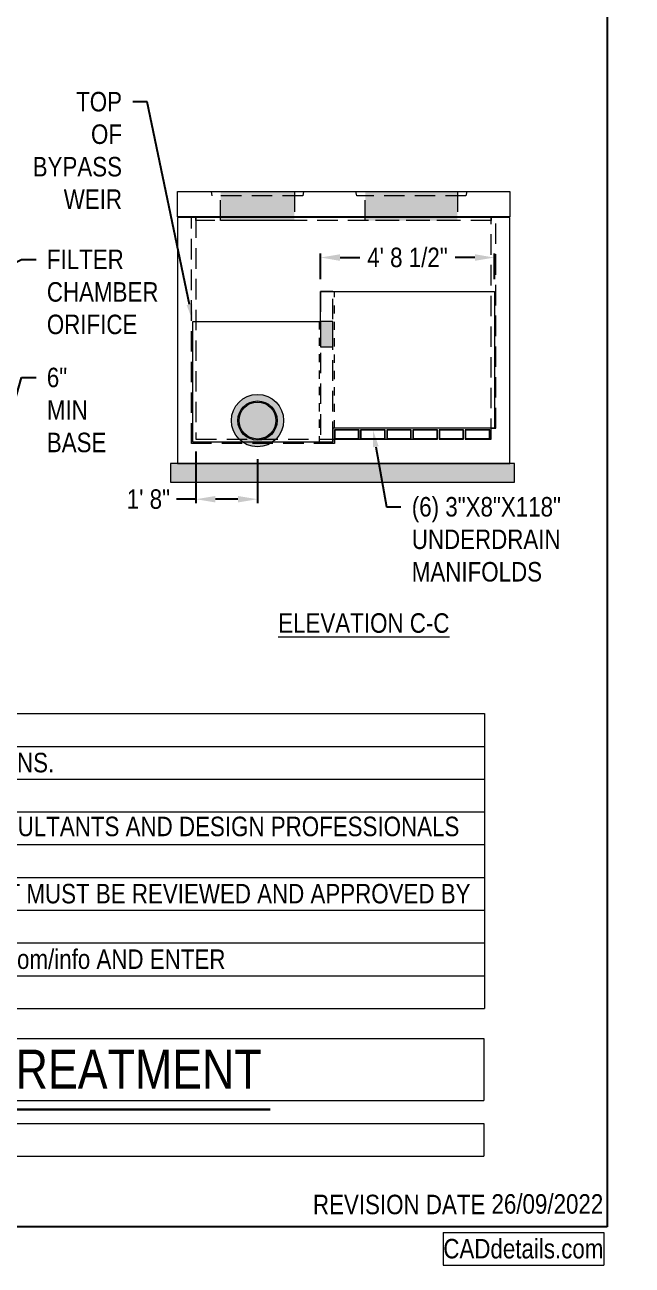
# Model space of a CAD drawing. Extents: x -1 to 225, y -5 to 280.
# Drawn here: x 144.9 to 219.1, y -4.7 to 146.7 of the extents above; entities that cross this region are included whole.
import ezdxf
from ezdxf import colors
from ezdxf.entities.mleader import LeaderData, LeaderLine
from ezdxf.math import Vec2, Vec3

# ---------------------------------------------------------------- set-up
doc = ezdxf.new("R2010")
doc.units = 0
doc.header["$LTSCALE"] = 10
doc.header["$MEASUREMENT"] = 0
doc.header["$PDMODE"] = 35
for name, pattern in [('DASHED2', [0.375, 0.25, -0.125]), ('HIDDEN', [0.375, 0.25, -0.125]), ('LTYPE11', [0.2, 0.1, -0.1])]:
    doc.linetypes.add(name, pattern=pattern)
doc.layers.get('0').update_dxf_attribs({"linetype": 'CONTINUOUS'})
doc.layers.get('Defpoints').update_dxf_attribs({"linetype": 'CONTINUOUS'})
for name, color, linetype in [('2628-LOGO$0$CADdetails-7-VERYFINE', 7, 'CONTINUOUS'), ('2628-LOGO$0$CADdetails-FRAME', 7, 'CONTINUOUS'), ('CADdetails-9-TITLEBLOCK', 7, 'CONTINUOUS')]:
    doc.layers.add(name, color=color, linetype=linetype)
for name, color, linetype, lineweight in [('CADdetails-1-ANNO', 41, 'CONTINUOUS', 5), ('CADdetails-2-HATCH', 8, 'CONTINUOUS', 5), ('CADdetails-3-FINE', 11, 'CONTINUOUS', 5), ('CADdetails-3-HIDDEN', 11, 'HIDDEN', 5), ('CADdetails-4-LIGHT', 3, 'CONTINUOUS', 13), ('CADdetails-5-MEDIUM', 4, 'CONTINUOUS', 18), ('CADdetails-6-HEAVY', 6, 'CONTINUOUS', 30)]:
    doc.layers.add(name, color=color, linetype=linetype, lineweight=lineweight)
doc.styles.add('2628-LOGO$0$CADdetails-DIMENSIONS', font='ARIALN.TTF', dxfattribs={"height": 2.38})
doc.styles.add('2628-LOGO$0$CADdetails-NOTES', font='ARIALN.TTF', dxfattribs={"height": 2.38})
doc.styles.add('CADdetails-DETAILTITLE', font='ARIALN.TTF', dxfattribs={"height": 4.77})
doc.styles.add('CADdetails-DIMENSIONS', font='ARIALN.TTF', dxfattribs={"height": 2.38})
doc.styles.add('CADdetails-NOTES', font='ARIALN.TTF', dxfattribs={"height": 2.38})
doc.dimstyles.new('CADdetails-DIM', dxfattribs={"dimtxt": 2.38, "dimasz": 2.38, "dimexe": 0.5, "dimexo": 1.5, "dimgap": 1, "dimtad": 0, "dimzin": 0, "dimdsep": 46, "dimtxsty": 'CADdetails-DIMENSIONS', "dimcen": 1, "dimclrd": 256, "dimclre": 256, "dimclrt": 256, "dimadec": 0, "dimazin": 0, "dimtfac": 1, "dimtofl": 0, "dimtmove": 0, "dimatfit": 3, "dimfxl": 1, "dimtolj": 1, "dimtzin": 0, "dimarcsym": 0})

# ---------------------------------------------------------------- blocks, each defined once
blk = doc.blocks.new('*T201')
at = {"layer": 'Defpoints', "color": 8, "linetype": 'ByBlock', "lineweight": 0, "transparency": 16777216}
for p, q in [((0, 0), (184.71, 0)), ((0, 0), (0, -36)), ((184.71, 0), (184.71, -36)), ((0, -4), (184.71, -4)), ((0, -8), (184.71, -8)), ((0, -12), (184.71, -12)), ((0, -16), (184.71, -16)), ((0, -20), (184.71, -20)), ((0, -24), (184.71, -24)), ((0, -28), (184.71, -28)), ((0, -32), (184.71, -32)), ((0, -36), (184.71, -36))]:
    blk.add_line(p, q, dxfattribs=at)
at = {"layer": '2628-LOGO$0$CADdetails-FRAME', "transparency": 16777216, "char_height": 2.38, "width": 184.5948, "attachment_point": 4, "style": '2628-LOGO$0$CADdetails-NOTES'}
for s, insert in [('NOTES:', (0.06, -2)), ("1.   INSTALLATION TO BE COMPLETED IN ACCORDANCE WITH MANUFACTURER'S SPECIFICATIONS.", (0.06, -6)), ('2.   DO NOT SCALE DRAWING.', (0.06, -10)), ('3.   THIS DRAWING IS INTENDED FOR USE BY ARCHITECTS, ENGINEERS, CONTRACTORS, CONSULTANTS AND DESIGN PROFESSIONALS', (0.06, -14)), ('      FOR PLANNING PURPOSES ONLY.  THIS DRAWING MAY NOT BE USED FOR CONSTRUCTION.', (0.06, -18)), ('4.   ALL INFORMATION CONTAINED HEREIN WAS CURRENT AT THE TIME OF DEVELOPMENT BUT MUST BE REVIEWED AND APPROVED BY', (0.06, -22)), ('      THE PRODUCT MANUFACTURER TO BE CONSIDERED ACCURATE.', (0.06, -26)), ("5.   CONTRACTOR'S NOTE: FOR PRODUCT AND COMPANY INFORMATION VISIT www.CADdetails.com/info AND ENTER", (0.06, -30)), ('      REFERENCE NUMBER', (0.06, -34))]:
    blk.add_mtext(s, dxfattribs=dict(at, insert=insert))
blk = doc.blocks.new('*T202')
at = {"layer": 'Defpoints', "color": 8, "linetype": 'ByBlock', "lineweight": 0, "transparency": 16777216}
for p, q in [((0, 0), (19.6, 0)), ((0, 0), (0, -4)), ((19.6, 0), (19.6, -4)), ((0, -4), (19.6, -4))]:
    blk.add_line(p, q, dxfattribs=at)
at = {"layer": '2628-LOGO$0$CADdetails-7-VERYFINE', "transparency": 16777216, "insert": (19.54, -2), "char_height": 2.38, "width": 19.4793, "attachment_point": 6, "style": '2628-LOGO$0$CADdetails-NOTES'}
blk.add_mtext('CADdetails.com', dxfattribs=at)
blk = doc.blocks.new('2628-LOGO')
at = {"layer": '2628-LOGO$0$CADdetails-FRAME'}
for p, q in [((216, 280), (216, 0)), ((216, 0), (0, 0))]:
    blk.add_line(p, q, dxfattribs=at)
for name, p in [('*T201', (16.3, 62.65)), ('*T202', (196, -0.69))]:
    blk.add_blockref(name, p)
at = {"layer": '2628-LOGO$0$CADdetails-7-VERYFINE', "char_height": 2.38, "attachment_point": 1}
for s, width, gutter_width, insert, style in [('REVISION DATE', 24.5006, 11.9, (180.08, 3.91), '2628-LOGO$0$CADdetails-NOTES'), ('26/09/2022', 13.6761, 23.85, (201.88, 3.98), '2628-LOGO$0$CADdetails-DIMENSIONS')]:
    blk.add_mtext_dynamic_manual_height_columns(s, width=width, gutter_width=gutter_width, heights=[0], dxfattribs=dict(at, insert=insert, style=style))
blk = doc.blocks.new('*T2')
at = {"layer": 'Defpoints', "color": 8, "linetype": 'ByBlock', "lineweight": 0, "transparency": 16777216}
for p, q in [((0, 0), (165.2, 0)), ((0, 0), (0, -4)), ((165.2, 0), (165.2, -4)), ((0, -4), (165.2, -4))]:
    blk.add_line(p, q, dxfattribs=at)
at = {"layer": 'CADdetails-5-MEDIUM', "transparency": 16777216, "insert": (0.06, -2), "char_height": 2.38, "width": 165.0809, "attachment_point": 4, "style": 'CADdetails-NOTES'}
blk.add_mtext('KRAKEN® STORMWATER FILTRATION (KF-8-12-72)', dxfattribs=at)
blk = doc.blocks.new('*T3')
at = {"layer": 'Defpoints', "color": 8, "linetype": 'ByBlock', "lineweight": 0, "transparency": 16777216}
for p, q in [((0, 0), (165.65, 0)), ((0, 0), (0, -7.56)), ((165.65, 0), (165.65, -7.56)), ((0, -7.56), (165.65, -7.56))]:
    blk.add_line(p, q, dxfattribs=at)
at = {"layer": 'CADdetails-6-HEAVY', "transparency": 16777216, "insert": (0.06, -3.78), "char_height": 4.77, "width": 165.5323, "attachment_point": 4, "style": 'CADdetails-DETAILTITLE'}
blk.add_mtext('THE KRAKEN® FILTER - STORMWATER TREATMENT', dxfattribs=at)
blk = doc.blocks.new('*D24')
at = {"layer": 'CADdetails-1-ANNO', "lineweight": -2, "transparency": 16777216}
for p, q in [((181.01, 115.69), (181.01, 118.82)), ((183.39, 118.32), (185.79, 118.32)), ((199.85, 118.32), (197.46, 118.32)), ((202.23, 115.69), (202.23, 118.82))]:
    blk.add_line(p, q, dxfattribs=at)
at = {"layer": 'CADdetails-1-ANNO', "transparency": 16777216}
for points in [[(183.39, 118.72), (183.39, 117.92), (181.01, 118.32)], [(199.85, 118.72), (199.85, 117.92), (202.23, 118.32)]]:
    blk.add_solid(points, dxfattribs=at)
at = {"layer": 'Defpoints', "color": 0, "transparency": 16777216}
for p in [(202.23, 118.32), (181.01, 114.19), (202.23, 114.19)]:
    blk.add_point(p, dxfattribs=at)
at = {"layer": 'CADdetails-1-ANNO', "transparency": 16777216, "insert": (191.62, 118.32), "char_height": 2.38, "attachment_point": 5, "style": 'CADdetails-DIMENSIONS'}
blk.add_mtext('\\A1;4\' 8 1/2"', dxfattribs=at)
blk = doc.blocks.new('*D32')
at = {"layer": 'CADdetails-1-ANNO', "lineweight": -2, "transparency": 16777216}
for p, q in [((165.8, 94.66), (165.8, 88.32)), ((173.31, 93.72), (173.31, 88.32)), ((165.8, 88.82), (163.42, 88.82)), ((170.93, 88.82), (168.18, 88.82))]:
    blk.add_line(p, q, dxfattribs=at)
at = {"layer": 'CADdetails-1-ANNO', "transparency": 16777216}
for points in [[(168.18, 89.21), (168.18, 88.42), (165.8, 88.82)], [(170.93, 89.21), (170.93, 88.42), (173.31, 88.82)]]:
    blk.add_solid(points, dxfattribs=at)
at = {"layer": 'Defpoints', "color": 0, "transparency": 16777216}
for p in [(165.8, 96.16), (173.31, 95.22), (165.8, 88.82)]:
    blk.add_point(p, dxfattribs=at)
at = {"layer": 'CADdetails-1-ANNO', "transparency": 16777216, "insert": (159.99, 88.82), "char_height": 2.38, "attachment_point": 5, "style": 'CADdetails-DIMENSIONS'}
blk.add_mtext('\\A1;1\' 8"', dxfattribs=at)

msp = doc.modelspace()

# ---------------------------------------------------------------- hatches: boundary and pattern name
at = {"layer": 'CADdetails-2-HATCH'}
h = msp.add_hatch(color=256, dxfattribs=at)
h.dxf.hatch_style = 1
h.paths.add_polyline_path([(177.82, 122.831), (168.806, 122.831), (168.806, 126.399), (177.82, 126.399)])
h = msp.add_hatch(color=256, dxfattribs=at)
h.dxf.hatch_style = 1
h.paths.add_polyline_path([(197.726, 122.831), (186.459, 122.831), (186.459, 126.399), (197.726, 126.399)])
h = msp.add_hatch(color=256, dxfattribs=at)
h.dxf.hatch_style = 1
h.paths.add_polyline_path([(182.515, 110.53), (181.013, 110.53), (181.013, 107.432), (182.515, 107.432)])
h = msp.add_hatch(color=256, dxfattribs=at)
h.dxf.hatch_style = 1
edge = h.paths.add_edge_path()
edge.add_arc((173.313, 98.418), 3.193, 0, 360)
at = {"layer": 'CADdetails-2-HATCH', "transparency": 33554687}
h = msp.add_hatch(dxfattribs=at)
h.set_pattern_fill('GRAVEL', color=256, scale=2.253552)
h.set_pattern_definition([(228.01279, (300.38333, 98.4175), (-18.0284195, -20.28197194), [0.303184, -30.015263]), (184.96974, (300.18051, 98.19215), (27.04262926, 2.25355244), [0.520273, -51.507025]), (132.51045, (299.66219, 98.14708), (22.53552438, -24.78907682), [0.36685, -36.318325]), (267.27369, (298.7833, 97.58369), (2.25355244, 45.071048765), [0.473782, -46.904444]), (292.83365, (298.76077, 97.11045), (-11.26776219, 27.04262926), [0.46458, -45.993593]), (357.27369, (298.94105, 96.68227), (-45.071048765, 2.25355244), [0.473782, -46.904444]), (37.69424, (299.4143, 96.65974), (-29.296181697, -22.535524383), [0.626553, -62.02869]), (72.25533, (299.91008, 97.04284), (15.77486707, 49.57815364), [0.59153, -58.561538]), (121.42957, (300.09036, 97.60623), (-18.02841951, 29.2961817), [0.475387, -47.063354]), (175.23636, (299.84247, 98.01187), (24.78907682, -2.25355244), [0.542728, -26.593637]), (222.39744, (299.30162, 98.05694), (-27.04262926, -24.78907682), [0.701864, -69.484627]), (138.81407, (301.01432, 97.56116), (-15.77486707, 13.52131463), [0.239555, -23.716036]), (171.46923, (300.83404, 97.71891), (29.2961817, -4.50710488), [0.455752, -45.119526]), (225, (300.3833, 97.7865), (-3e-16, -2.253552), [0.3187, -2.868305]), (203.1986, (300.22558, 98.05694), (11.2677622, 4.5071049), [0.171626, -16.990918]), (291.8014, (300.06783, 97.98933), (-2.2535524, 6.7606573), [0.242714, -11.893037]), (30.96376, (300.15797, 97.76398), (6.7606573, 4.5071049), [0.39421, -12.746144]), (161.56505, (300.496, 97.9668), (4.507105, -2.2535524), [0.285054, -6.841304]), (16.38954, (298.76077, 97.98933), (22.53552438, 6.76065731), [0.39933, -39.533721]), (70.34618, (299.14387, 98.10201), (-9.01420975, -24.78907682), [0.335015, -33.16645]), (293.1986, (300.496, 98.4175), (-4.5071049, 11.2677622), [0.34325, -16.819294]), (343.61046, (300.63122, 98.10201), (-22.53552438, 6.76065731), [0.39933, -39.533721]), (339.44395, (298.76077, 96.59213), (-11.2677622, 4.5071049), [0.385087, -18.869273]), (294.77514, (299.12134, 96.45692), (-11.2677622, 24.78907682), [0.32266, -31.9433]), (66.8014, (300.51854, 96.16396), (4.5071049, 11.2677622), [0.34325, -16.819294]), (17.35402, (300.65375, 96.47945), (-29.2961817, -9.01420975), [0.377765, -37.398657]), (69.44395, (299.4143, 96.16396), (-4.5071049, -11.2677622), [0.192544, -19.061817]), (101.30993, (300.38333, 96.16396), (-2.2535524, 9.0142098), [0.11491, -11.376]), (165.96376, (300.3608, 96.27663), (6.7606573, -2.2535524), [0.46458, -8.827054]), (186.00901, (299.91008, 96.38931), (22.53552438, 2.25355244), [0.43054, -42.623518]), (303.69007, (300.158, 97.56116), (-2.2535524, 4.507105), [0.325012, -7.800287]), (353.15723, (300.33825, 97.29073), (38.31039145, -4.507104877), [0.56743, -56.17557]), (60.9454, (300.90164, 97.22313), (-9.01420975, -15.77486707), [0.232017, -22.969726]), (90, (301.0143, 97.426), (-2.253552, 2.253552), [0.135213, -2.11834]), (120.25644, (299.86501, 96.45692), (9.01420975, -15.77486707), [0.313073, -30.99428]), (48.01279, (299.70726, 96.72734), (18.0284195, 20.28197194), [0.606368, -29.71208]), (0, (300.113, 97.178), (2.253552, 2.253552), [0.585924, -1.66763]), (325.30485, (300.69882, 97.17805), (22.53552438, -15.77486707), [0.356318, -35.275474]), (254.0546, (300.99178, 96.97523), (-2.25355244, -9.01420975), [0.328122, -16.077988]), (207.645975, (300.90164, 96.65974), (-42.81749633, -22.53552438), [0.534238, -52.88969]), (175.42608, (300.4284, 96.41185), (-29.2961817, 2.25355244), [0.56519, -55.95362])])
h.paths.add_polyline_path([(162.693, 90.906), (204.696, 90.906), (204.696, 93.159), (162.693, 93.159)])

# ---------------------------------------------------------------- linework, layer by layer
at = {"layer": 'CADdetails-3-FINE'}
for points in [[(182.703, 96.164), (185.708, 96.164), (185.708, 97.291), (182.703, 97.291)], [(182.75, 96.211), (185.661, 96.211), (185.661, 97.244), (182.75, 97.244)], [(185.895, 96.164), (188.9, 96.164), (188.9, 97.291), (185.895, 97.291)], [(185.942, 96.211), (188.853, 96.211), (188.853, 97.244), (185.942, 97.244)], [(189.088, 96.164), (192.093, 96.164), (192.093, 97.291), (189.088, 97.291)], [(189.135, 96.211), (192.046, 96.211), (192.046, 97.244), (189.135, 97.244)], [(192.28, 96.164), (195.285, 96.164), (195.285, 97.291), (192.28, 97.291)], [(192.327, 96.211), (195.238, 96.211), (195.238, 97.244), (192.327, 97.244)], [(195.473, 96.164), (198.478, 96.164), (198.478, 97.291), (195.473, 97.291)], [(195.52, 96.211), (198.431, 96.211), (198.431, 97.244), (195.52, 97.244)], [(198.665, 96.164), (201.67, 96.164), (201.67, 97.291), (198.665, 97.291)], [(198.712, 96.211), (201.623, 96.211), (201.623, 97.244), (198.712, 97.244)]]:
    msp.add_lwpolyline(points, close=True, dxfattribs=at)
at = {"layer": 'CADdetails-3-HIDDEN'}
for points in [[(178.947, 126.399), (178.853, 125.836), (167.773, 125.836), (167.679, 126.399)], [(198.853, 126.399), (198.759, 125.836), (185.426, 125.836), (185.332, 126.399)], [(182.703, 96.164), (182.703, 95.601), (165.238, 95.601), (165.238, 123.207)], [(201.858, 123.3), (201.858, 122.831), (165.801, 122.831), (165.801, 123.3)], [(165.801, 123.207), (165.801, 96.164), (201.858, 96.164), (201.858, 123.207)], [(201.858, 97.479), (202.421, 97.479), (202.421, 123.207)]]:
    msp.add_lwpolyline(points, dxfattribs=at)
for points in [[(177.82, 122.831), (168.806, 122.831), (168.806, 126.399), (177.82, 126.399)], [(197.726, 122.831), (186.459, 122.831), (186.459, 126.399), (197.726, 126.399)], [(182.515, 110.53), (181.013, 110.53), (181.013, 107.432), (182.515, 107.432)]]:
    msp.add_lwpolyline(points, close=True, dxfattribs=at)
at = {"layer": 'CADdetails-4-LIGHT', "linetype": 'LTYPE11'}
for p, q in [((182.703, 97.479), (182.703, 114.192)), ((180.825, 110.53), (180.825, 95.788))]:
    msp.add_line(p, q, dxfattribs=at)
at = {"layer": 'CADdetails-4-LIGHT'}
for points in [[(165.426, 95.788), (165.426, 110.53), (181.013, 110.53), (181.013, 114.192), (202.234, 114.192), (202.234, 97.479), (182.515, 97.479), (182.515, 95.788)], [(162.693, 90.906), (204.696, 90.906), (204.696, 93.159), (162.693, 93.159)]]:
    msp.add_lwpolyline(points, close=True, dxfattribs=at)
for radius in [2.394, 2.254]:
    msp.add_circle((173.313, 98.418), radius, dxfattribs=at)
at = {"layer": 'CADdetails-5-MEDIUM'}
for points in [[(163.548, 126.399), (204.112, 126.399), (204.112, 123.3), (163.548, 123.3)], [(163.548, 123.207), (163.548, 93.159), (204.112, 93.159), (204.112, 123.207)], [(182.515, 110.53), (181.013, 110.53), (181.013, 107.432), (182.515, 107.432)]]:
    msp.add_lwpolyline(points, close=True, dxfattribs=at)
at = {"layer": 'CADdetails-5-MEDIUM', "linetype": 'DASHED2'}
msp.add_lwpolyline([(181.013, 114.192), (181.013, 95.788), (182.515, 95.788), (182.515, 114.192)], close=True, dxfattribs=at)
at = {"layer": 'CADdetails-5-MEDIUM'}
msp.add_circle((173.313, 98.418), 3.193, dxfattribs=at)
at = {"layer": 'CADdetails-6-HEAVY'}
msp.add_line((16.299, 14.322), (174.864, 14.322), dxfattribs=at)

# ---------------------------------------------------------------- block references
for name, p in [('*T3', (35.283, 22.987)), ('*T2', (35.735, 12.622))]:
    msp.add_blockref(name, p)
at = {"layer": 'CADdetails-9-TITLEBLOCK'}
msp.add_blockref('2628-LOGO', (0, 0), dxfattribs=at)

# ---------------------------------------------------------------- texts
at = {"layer": 'CADdetails-1-ANNO', "insert": (186.295, 74.894), "char_height": 2.38, "attachment_point": 2, "style": 'CADdetails-NOTES'}
msp.add_mtext_dynamic_manual_height_columns('{\\LELEVATION C-C}', width=65.0706, gutter_width=17.002, heights=[0], dxfattribs=at)

# ---------------------------------------------------------------- dimensions: what is measured, and where the dimension line sits
at = {"layer": 'CADdetails-1-ANNO'}
dim = msp.add_linear_dim(base=(202.234, 118.32), p1=(181.013, 114.192), p2=(202.234, 114.192), text='4\' 8 1/2"', dimstyle='CADdetails-DIM', override={"dimtxsty": 'CADdetails-DIMENSIONS'}, dxfattribs=at)
dim.commit()
dim.dimension.update_dxf_attribs({"geometry": '*D24', "text_midpoint": (191.623, 118.32), "dimtype": 160})
dim = msp.add_linear_dim(base=(165.801, 88.818), p1=(173.313, 95.225), p2=(165.801, 96.164), angle=180, text='1\' 8"', dimstyle='CADdetails-DIM', dxfattribs=at)
dim.commit()
dim.dimension.update_dxf_attribs({"geometry": '*D32', "text_midpoint": (159.991, 88.818), "dimtype": 160})

# ---------------------------------------------------------------- leaders
ml = msp.add_multileader_mtext('Standard', dxfattribs=at)
ml.set_content('TOP OF BYPASS\\PWEIR', color=256, style='CADdetails-NOTES')
ml.set_leader_properties()
ml.build(insert=Vec2(0, 0))
ml.multileader.update_dxf_attribs({"dogleg_length": 1.765, "arrow_head_size": 2.101})
ctx = ml.context
ctx.base_point, ctx.char_height, ctx.arrow_head_size, ctx.landing_gap_size, ctx.plane_origin = Vec3(144.879, 137.348), 2.38, 2.101, 1.324, Vec3(167.459, 122.153)
ctx.text_align_type = 2
notes = []
notes.append((ctx, [(0, (1, 1, 0), (159.859, 137.348), (-1, 0), 1.765, [(0, [(165.426, 110.53)], 0, [])])]))
ctx.mtext.insert, ctx.mtext.width, ctx.mtext.alignment, ctx.mtext.flow_direction = Vec3(156.77, 138.538), 0.2847, 3, 5
ml = msp.add_multileader_mtext('Standard', dxfattribs=at)
ml.set_content('FILTER CHAMBER\\PORIFICE', color=256, style='CADdetails-NOTES')
ml.set_leader_properties()
ml.build(insert=Vec2(0, 0))
ml.multileader.update_dxf_attribs({"dogleg_length": 1.765, "arrow_head_size": 2.101})
ctx = ml.context
ctx.base_point, ctx.char_height, ctx.arrow_head_size, ctx.landing_gap_size, ctx.plane_origin = Vec3(146.269, 118.074), 2.38, 2.101, 1.324, Vec3(154.157, 130.458)
notes.append((ctx, [(1, (1, 1, 0), (144.504, 118.074), (1, 0), 1.765, [(0, [(126.476, 108.981)], 0, [])])]))
ctx.mtext.insert, ctx.mtext.width, ctx.mtext.flow_direction = Vec3(147.593, 119.284), 7.98186, 5
ml = msp.add_multileader_mtext('Standard', dxfattribs=at)
ml.set_content('6" MIN BASE', color=256, style='CADdetails-NOTES')
ml.set_leader_properties()
ml.build(insert=Vec2(0, 0))
ml.multileader.update_dxf_attribs({"dogleg_length": 1.765, "arrow_head_size": 2.101})
ctx = ml.context
ctx.base_point, ctx.char_height, ctx.arrow_head_size, ctx.landing_gap_size, ctx.plane_origin = Vec3(146.269, 103.661), 2.38, 2.101, 1.324, Vec3(154.157, 116.045)
notes.append((ctx, [(1, (1, 1, 0), (144.504, 103.661), (1, 0), 1.765, [(0, [(141.342, 92.315)], 0, [])])]))
ctx.mtext.insert, ctx.mtext.width, ctx.mtext.flow_direction = Vec3(147.593, 104.871), 7.98186, 5
ml = msp.add_multileader_mtext('Standard', dxfattribs=at)
ml.set_content('(6) 3"X8"X118"\\PUNDERDRAIN\\PMANIFOLDS', color=256, style='CADdetails-NOTES')
ml.set_leader_properties()
ml.build(insert=Vec2(0, 0))
ml.multileader.update_dxf_attribs({"dogleg_length": 1.765, "arrow_head_size": 2.101})
ctx = ml.context
ctx.base_point, ctx.char_height, ctx.arrow_head_size, ctx.landing_gap_size, ctx.plane_origin = Vec3(190.826, 87.876), 2.38, 2.101, 1.324, Vec3(189.263, 102.506)
notes.append((ctx, [(1, (1, 1, 0), (189.061, 87.876), (1, 0), 1.765, [(0, [(187.398, 97.291)], 0, [])])]))
ctx.mtext.insert, ctx.mtext.width, ctx.mtext.flow_direction = Vec3(192.15, 89.086), 26.90825, 5
for ctx, leaders in notes:
    for number, flags, end, landing, length, lines in leaders:
        leader = LeaderData()
        leader.index, (leader.has_last_leader_line, leader.has_dogleg_vector, leader.attachment_direction) = number, flags
        leader.last_leader_point, leader.dogleg_vector, leader.dogleg_length = Vec3(end), Vec3(landing), length
        for number, points, colour, breaks in lines:
            line = LeaderLine()
            line.index, line.vertices, line.color, line.breaks = number, Vec3.list(points), colors.encode_raw_color(colour), breaks
            leader.lines.append(line)
        ctx.leaders.append(leader)

doc.saveas('drawing.dxf')
